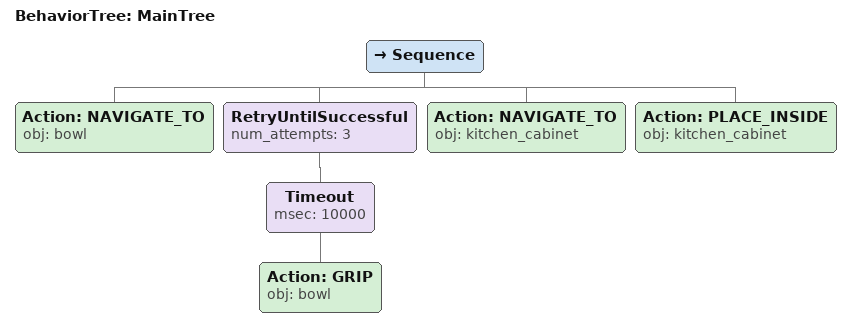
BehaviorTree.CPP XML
<root main_tree_to_execute="MainTree">
  <BehaviorTree ID="MainTree">
    <Sequence>
      <!-- Navigate to bowl -->
      <Action ID="NAVIGATE_TO" obj="bowl" />
      <!-- Retry GRASP bowl up to 3 attempts -->
      <RetryUntilSuccessful num_attempts="3">
        <!-- Timeout: GRASP bowl within 10s -->
        <Timeout msec="10000">
          <!-- Grasp bowl -->
          <Action ID="GRIP" obj="bowl" />
        </Timeout>
      </RetryUntilSuccessful>
      <!-- Grip bowl -->
      <Action ID="NAVIGATE_TO" obj="kitchen_cabinet" />
      <!-- Place inside kitchen_cabinet -->
      <Action ID="PLACE_INSIDE" obj="kitchen_cabinet" />
    </Sequence>
  </BehaviorTree>
</root>
